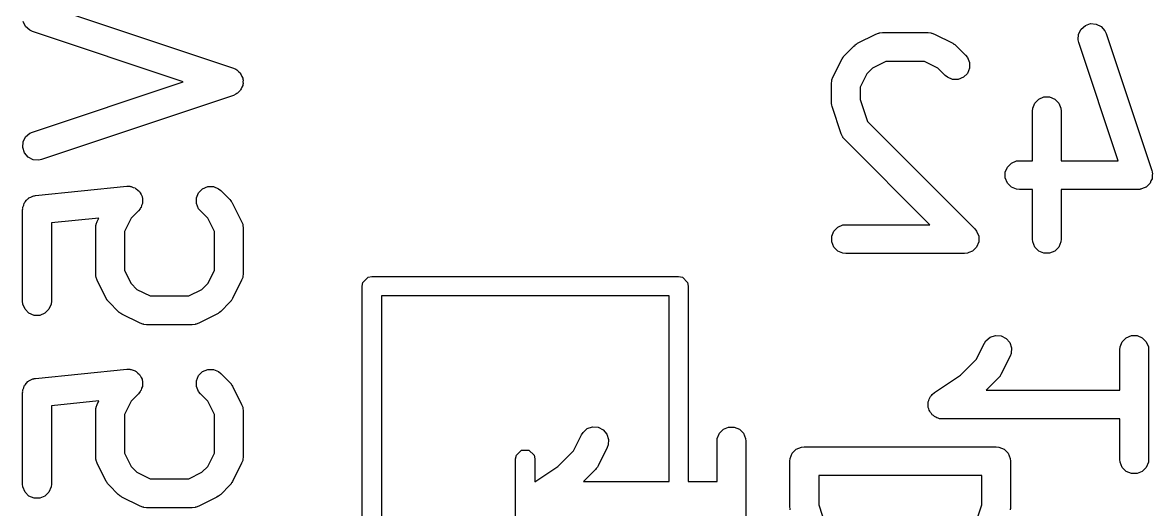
# Model space of a CAD drawing. Header units: inches. Extents: x 4.98 to 6.65, y -4.98 to -3.32.
# Drawn here: x 5.5464 to 5.7783, y -4.5595 to -4.4597 of the extents above; entities that cross this region are included whole.
import ezdxf

# ---------------------------------------------------------------- set-up
doc = ezdxf.new("R2010")
doc.units = ezdxf.units.IN
doc.header["$MEASUREMENT"] = 0
doc.layers.add('BLACK', color=250, linetype='CONTINUOUS')

msp = doc.modelspace()

# ---------------------------------------------------------------- linework, layer by layer
at = {"layer": 'BLACK', "linetype": 'CONTINUOUS'}
for p, q in [((5.55034, -4.45595), (5.58971, -4.46908)), ((5.54707, -4.46057), (5.54655, -4.45954)), ((5.54794, -4.46132), (5.54707, -4.46057)), ((5.54847, -4.46156), (5.54794, -4.46132)), ((5.76318, -4.4621), (5.7637, -4.46107)), ((5.7637, -4.46107), (5.76457, -4.46032)), ((5.76457, -4.46032), (5.76566, -4.45995)), ((5.76566, -4.45995), (5.76681, -4.46003)), ((5.76681, -4.46003), (5.76784, -4.46055)), ((5.76784, -4.46055), (5.76859, -4.46142)), ((5.76859, -4.46142), (5.76883, -4.46195)), ((5.57943, -4.47188), (5.54847, -4.46156)), ((5.71784, -4.46399), (5.72159, -4.46212)), ((5.72159, -4.46212), (5.72213, -4.46191)), ((5.72213, -4.46191), (5.72224, -4.4619)), ((5.72224, -4.4619), (5.72233, -4.46186)), ((5.72233, -4.46186), (5.72291, -4.4618)), ((5.72291, -4.4618), (5.73228, -4.4618)), ((5.73228, -4.4618), (5.73286, -4.46186)), ((5.73286, -4.46186), (5.73296, -4.4619)), ((5.73296, -4.4619), (5.73306, -4.46191)), ((5.73306, -4.46191), (5.7336, -4.46212)), ((5.7336, -4.46212), (5.73735, -4.46399)), ((5.7631, -4.46325), (5.76318, -4.4621)), ((5.76323, -4.46382), (5.7631, -4.46325)), ((5.76883, -4.46195), (5.7782, -4.49007)), ((5.7152, -4.46642), (5.71707, -4.46454)), ((5.71707, -4.46454), (5.7173, -4.46436)), ((5.7173, -4.46436), (5.71735, -4.4643)), ((5.71735, -4.4643), (5.71744, -4.46424)), ((5.71744, -4.46424), (5.71752, -4.46418)), ((5.71752, -4.46418), (5.71759, -4.46415)), ((5.71759, -4.46415), (5.71784, -4.46399)), ((5.73735, -4.46399), (5.7376, -4.46415)), ((5.7376, -4.46415), (5.73767, -4.46418)), ((5.73767, -4.46418), (5.73775, -4.46424)), ((5.73775, -4.46424), (5.73784, -4.4643)), ((5.73784, -4.4643), (5.73789, -4.46436)), ((5.73789, -4.46436), (5.73812, -4.46454)), ((5.73812, -4.46454), (5.74, -4.46642)), ((5.77131, -4.48805), (5.76323, -4.46382)), ((5.71277, -4.47094), (5.71464, -4.46719)), ((5.71464, -4.46719), (5.7148, -4.46694)), ((5.7148, -4.46694), (5.71483, -4.46687)), ((5.71483, -4.46687), (5.7149, -4.46678)), ((5.7149, -4.46678), (5.71495, -4.4667)), ((5.71495, -4.4667), (5.71501, -4.46664)), ((5.71501, -4.46664), (5.7152, -4.46642)), ((5.72361, -4.46771), (5.72091, -4.46906)), ((5.73159, -4.46771), (5.72361, -4.46771)), ((5.73428, -4.46906), (5.73159, -4.46771)), ((5.74, -4.46642), (5.74036, -4.46687)), ((5.74036, -4.46687), (5.7408, -4.46793)), ((5.7408, -4.46793), (5.7408, -4.46908)), ((5.58971, -4.46908), (5.59023, -4.46931)), ((5.59023, -4.46931), (5.59039, -4.46945)), ((5.59039, -4.46945), (5.59058, -4.46955)), ((5.59058, -4.46955), (5.59083, -4.46983)), ((5.59083, -4.46983), (5.59111, -4.47007)), ((5.59111, -4.47007), (5.5912, -4.47026)), ((5.5912, -4.47026), (5.59134, -4.47042)), ((5.59134, -4.47042), (5.59145, -4.47077)), ((5.71971, -4.47026), (5.71836, -4.47295)), ((5.72091, -4.46906), (5.71971, -4.47026)), ((5.73582, -4.47059), (5.73428, -4.46906)), ((5.73627, -4.47096), (5.73582, -4.47059)), ((5.74036, -4.47015), (5.73955, -4.47096)), ((5.7408, -4.46908), (5.74036, -4.47015)), ((5.54847, -4.4822), (5.57943, -4.47188)), ((5.59145, -4.47299), (5.59134, -4.47334)), ((5.59145, -4.47077), (5.59162, -4.4711)), ((5.59162, -4.47266), (5.59145, -4.47299)), ((5.59162, -4.4711), (5.59164, -4.47131)), ((5.59164, -4.47245), (5.59162, -4.47266)), ((5.59164, -4.47131), (5.5917, -4.47151)), ((5.5917, -4.47225), (5.59164, -4.47245)), ((5.5917, -4.47151), (5.59168, -4.47188)), ((5.59168, -4.47188), (5.5917, -4.47225)), ((5.71246, -4.47226), (5.71251, -4.47168)), ((5.71246, -4.47601), (5.71246, -4.47226)), ((5.71251, -4.47168), (5.71256, -4.47158)), ((5.71256, -4.47148), (5.71277, -4.47094)), ((5.71256, -4.47158), (5.71256, -4.47148)), ((5.71836, -4.47295), (5.71836, -4.47553)), ((5.73733, -4.4714), (5.73627, -4.47096)), ((5.73848, -4.4714), (5.73733, -4.4714)), ((5.73955, -4.47096), (5.73848, -4.4714)), ((5.58971, -4.47468), (5.55034, -4.4878)), ((5.59023, -4.47444), (5.58971, -4.47468)), ((5.59039, -4.47431), (5.59023, -4.47444)), ((5.59058, -4.47421), (5.59039, -4.47431)), ((5.59083, -4.47393), (5.59058, -4.47421)), ((5.59111, -4.47369), (5.59083, -4.47393)), ((5.5912, -4.4735), (5.59111, -4.47369)), ((5.59134, -4.47334), (5.5912, -4.4735)), ((5.75501, -4.47542), (5.75608, -4.47498)), ((5.75608, -4.47498), (5.75723, -4.47498)), ((5.75723, -4.47498), (5.7583, -4.47542)), ((5.71249, -4.4763), (5.71246, -4.47601)), ((5.71248, -4.47637), (5.71249, -4.4763)), ((5.7125, -4.47648), (5.71248, -4.47637)), ((5.71251, -4.47658), (5.7125, -4.47648)), ((5.71254, -4.47665), (5.71251, -4.47658)), ((5.71261, -4.47694), (5.71254, -4.47665)), ((5.71448, -4.48256), (5.71261, -4.47694)), ((5.71836, -4.47553), (5.71987, -4.48003)), ((5.7537, -4.47788), (5.75376, -4.4773)), ((5.75376, -4.4773), (5.7542, -4.47624)), ((5.7542, -4.47624), (5.75501, -4.47542)), ((5.7583, -4.47542), (5.75911, -4.47624)), ((5.75911, -4.47624), (5.75955, -4.4773)), ((5.75955, -4.4773), (5.75961, -4.47788)), ((5.7537, -4.48805), (5.7537, -4.47788)), ((5.75961, -4.47788), (5.75961, -4.48805)), ((5.54794, -4.48244), (5.54847, -4.4822)), ((5.71987, -4.48003), (5.74187, -4.50204)), ((5.54647, -4.48537), (5.54655, -4.48422)), ((5.54655, -4.48422), (5.54707, -4.48319)), ((5.54707, -4.48319), (5.54794, -4.48244)), ((5.71472, -4.48309), (5.71448, -4.48256)), ((5.71479, -4.48317), (5.71472, -4.48309)), ((5.71483, -4.48327), (5.71479, -4.48317)), ((5.7152, -4.48372), (5.71483, -4.48327)), ((5.73265, -4.50117), (5.7152, -4.48372)), ((5.54684, -4.48646), (5.54647, -4.48537)), ((5.54759, -4.48733), (5.54684, -4.48646)), ((5.54862, -4.48785), (5.54759, -4.48733)), ((5.54977, -4.48793), (5.54862, -4.48785)), ((5.55034, -4.4878), (5.54977, -4.48793)), ((5.74858, -4.48936), (5.74939, -4.48855)), ((5.74939, -4.48855), (5.75046, -4.48811)), ((5.75046, -4.48811), (5.75103, -4.48805)), ((5.75103, -4.48805), (5.7537, -4.48805)), ((5.75961, -4.48805), (5.77131, -4.48805)), ((5.74814, -4.49043), (5.74858, -4.48936)), ((5.74814, -4.49158), (5.74814, -4.49043)), ((5.7782, -4.49007), (5.77827, -4.49036)), ((5.77827, -4.49036), (5.7783, -4.49043)), ((5.7783, -4.49043), (5.7783, -4.49049)), ((5.7783, -4.49049), (5.77833, -4.49063)), ((5.77833, -4.49063), (5.7783, -4.49111)), ((5.7783, -4.49111), (5.7783, -4.49158)), ((5.54911, -4.49519), (5.56786, -4.49331)), ((5.56786, -4.49331), (5.56844, -4.49331)), ((5.56844, -4.49331), (5.56858, -4.49335)), ((5.56858, -4.49335), (5.56873, -4.49335)), ((5.56873, -4.49335), (5.56912, -4.49352)), ((5.56912, -4.49352), (5.56954, -4.49364)), ((5.56954, -4.49364), (5.56965, -4.49374)), ((5.56965, -4.49374), (5.56979, -4.4938)), ((5.56979, -4.4938), (5.5701, -4.4941)), ((5.58257, -4.49461), (5.58338, -4.4938)), ((5.58338, -4.4938), (5.58445, -4.49335)), ((5.58445, -4.49335), (5.5856, -4.49335)), ((5.5856, -4.49335), (5.58666, -4.4938)), ((5.58666, -4.4938), (5.58711, -4.49416)), ((5.74858, -4.49264), (5.74814, -4.49158)), ((5.74939, -4.49346), (5.74858, -4.49264)), ((5.75046, -4.4939), (5.74939, -4.49346)), ((5.77642, -4.49372), (5.77598, -4.4939)), ((5.77687, -4.49357), (5.77642, -4.49372)), ((5.77695, -4.4935), (5.77687, -4.49357)), ((5.77704, -4.49346), (5.77695, -4.4935)), ((5.77738, -4.49312), (5.77704, -4.49346)), ((5.77774, -4.49281), (5.77738, -4.49312)), ((5.77778, -4.49272), (5.77774, -4.49281)), ((5.77786, -4.49264), (5.77778, -4.49272)), ((5.77804, -4.49221), (5.77786, -4.49264)), ((5.77825, -4.49178), (5.77804, -4.49221)), ((5.77826, -4.49168), (5.77825, -4.49178)), ((5.7783, -4.49158), (5.77826, -4.49168)), ((5.54695, -4.49648), (5.54725, -4.49618)), ((5.54725, -4.49618), (5.54753, -4.49585)), ((5.54753, -4.49585), (5.54766, -4.49578)), ((5.54766, -4.49578), (5.54776, -4.49567)), ((5.54776, -4.49567), (5.54816, -4.4955)), ((5.54816, -4.4955), (5.54854, -4.4953)), ((5.54854, -4.4953), (5.54876, -4.49526)), ((5.54876, -4.49526), (5.54883, -4.49523)), ((5.54883, -4.49523), (5.5489, -4.49523)), ((5.5489, -4.49523), (5.54911, -4.49519)), ((5.5701, -4.4941), (5.57043, -4.49437)), ((5.57043, -4.49437), (5.5705, -4.4945)), ((5.5705, -4.4945), (5.57061, -4.49461)), ((5.57061, -4.49461), (5.57077, -4.49501)), ((5.57077, -4.49501), (5.57097, -4.49539)), ((5.57097, -4.49539), (5.57099, -4.49554)), ((5.57099, -4.49554), (5.57105, -4.49567)), ((5.57105, -4.49567), (5.57105, -4.49611)), ((5.57105, -4.49611), (5.57109, -4.49654)), ((5.58213, -4.49567), (5.58257, -4.49461)), ((5.58213, -4.49683), (5.58213, -4.49567)), ((5.58711, -4.49416), (5.58899, -4.49604)), ((5.58899, -4.49604), (5.58917, -4.49626)), ((5.75103, -4.49396), (5.75046, -4.4939)), ((5.7537, -4.49396), (5.75103, -4.49396)), ((5.7537, -4.50413), (5.7537, -4.49396)), ((5.7754, -4.49396), (5.75961, -4.49396)), ((5.75961, -4.49396), (5.75961, -4.50413)), ((5.77569, -4.49393), (5.7754, -4.49396)), ((5.77577, -4.49393), (5.77569, -4.49393)), ((5.77583, -4.49391), (5.77577, -4.49393)), ((5.77598, -4.4939), (5.77583, -4.49391)), ((5.54645, -4.49813), (5.54647, -4.49791)), ((5.54645, -4.51687), (5.54645, -4.49813)), ((5.54646, -4.49784), (5.54648, -4.49777)), ((5.54647, -4.49791), (5.54646, -4.49784)), ((5.54648, -4.49777), (5.54651, -4.49755)), ((5.54651, -4.49755), (5.54667, -4.49715)), ((5.54667, -4.49715), (5.5468, -4.49674)), ((5.5468, -4.49674), (5.54689, -4.49662)), ((5.54689, -4.49662), (5.54695, -4.49648)), ((5.57024, -4.49834), (5.5687, -4.49987)), ((5.57061, -4.49789), (5.57024, -4.49834)), ((5.57066, -4.49775), (5.57061, -4.49789)), ((5.57076, -4.49764), (5.57066, -4.49775)), ((5.57088, -4.49723), (5.57076, -4.49764)), ((5.57105, -4.49683), (5.57088, -4.49723)), ((5.57109, -4.49654), (5.57105, -4.49668)), ((5.57105, -4.49668), (5.57105, -4.49683)), ((5.58257, -4.49789), (5.58213, -4.49683)), ((5.58293, -4.49834), (5.58257, -4.49789)), ((5.58447, -4.49987), (5.58293, -4.49834)), ((5.58917, -4.49626), (5.58923, -4.49631)), ((5.58923, -4.49631), (5.58929, -4.4964)), ((5.58929, -4.4964), (5.58935, -4.49648)), ((5.58935, -4.49648), (5.58938, -4.49656)), ((5.58938, -4.49656), (5.58954, -4.4968)), ((5.58954, -4.4968), (5.59141, -4.50055)), ((5.56213, -4.49982), (5.55236, -4.5008)), ((5.55236, -4.5008), (5.55236, -4.51687)), ((5.56155, -4.50109), (5.56176, -4.50055)), ((5.56176, -4.50055), (5.56213, -4.49982)), ((5.5687, -4.49987), (5.56735, -4.50257)), ((5.58582, -4.50257), (5.58447, -4.49987)), ((5.59141, -4.50055), (5.59162, -4.50109)), ((5.56145, -4.50187), (5.5615, -4.5013)), ((5.56145, -4.51125), (5.56145, -4.50187)), ((5.5615, -4.5013), (5.56154, -4.5012)), ((5.56154, -4.5012), (5.56155, -4.50109)), ((5.56735, -4.50257), (5.56735, -4.51055)), ((5.58582, -4.51055), (5.58582, -4.50257)), ((5.59162, -4.50109), (5.59163, -4.5012)), ((5.59163, -4.5012), (5.59167, -4.5013)), ((5.59167, -4.5013), (5.59173, -4.50187)), ((5.59173, -4.50187), (5.59173, -4.51125)), ((5.71251, -4.50355), (5.71296, -4.50249)), ((5.71296, -4.50249), (5.71377, -4.50167)), ((5.71377, -4.50167), (5.71483, -4.50123)), ((5.71483, -4.50123), (5.71541, -4.50117)), ((5.71541, -4.50117), (5.73265, -4.50117)), ((5.74187, -4.50204), (5.74224, -4.50249)), ((5.74224, -4.50249), (5.74268, -4.50355)), ((5.71251, -4.5047), (5.71251, -4.50355)), ((5.71296, -4.50577), (5.71251, -4.5047)), ((5.74268, -4.5047), (5.74224, -4.50577)), ((5.74268, -4.50355), (5.74268, -4.5047)), ((5.75376, -4.5047), (5.7537, -4.50413)), ((5.7542, -4.50577), (5.75376, -4.5047)), ((5.75955, -4.5047), (5.75911, -4.50577)), ((5.75961, -4.50413), (5.75955, -4.5047)), ((5.71377, -4.50658), (5.71296, -4.50577)), ((5.71483, -4.50702), (5.71377, -4.50658)), ((5.71541, -4.50708), (5.71483, -4.50702)), ((5.73978, -4.50708), (5.71541, -4.50708)), ((5.74036, -4.50702), (5.73978, -4.50708)), ((5.74067, -4.50689), (5.74036, -4.50702)), ((5.74142, -4.50658), (5.74067, -4.50689)), ((5.74224, -4.50577), (5.74142, -4.50658)), ((5.75501, -4.50658), (5.7542, -4.50577)), ((5.75608, -4.50702), (5.75501, -4.50658)), ((5.75723, -4.50702), (5.75608, -4.50702)), ((5.7583, -4.50658), (5.75723, -4.50702)), ((5.75911, -4.50577), (5.7583, -4.50658)), ((5.5615, -4.51182), (5.56145, -4.51125)), ((5.56154, -4.51192), (5.5615, -4.51182)), ((5.56155, -4.51203), (5.56154, -4.51192)), ((5.56176, -4.51257), (5.56155, -4.51203)), ((5.56735, -4.51055), (5.5687, -4.51325)), ((5.58447, -4.51325), (5.58582, -4.51055)), ((5.59162, -4.51203), (5.59141, -4.51257)), ((5.59163, -4.51192), (5.59162, -4.51203)), ((5.59167, -4.51182), (5.59163, -4.51192)), ((5.59173, -4.51125), (5.59167, -4.51182)), ((5.61629, -4.51303), (5.61736, -4.51196)), ((5.61736, -4.51196), (5.61811, -4.51181)), ((5.61811, -4.51181), (5.6811, -4.51181)), ((5.6811, -4.51181), (5.68186, -4.51196)), ((5.68186, -4.51196), (5.68292, -4.51303)), ((5.56363, -4.51632), (5.56176, -4.51257)), ((5.5687, -4.51325), (5.5699, -4.51445)), ((5.5699, -4.51445), (5.5726, -4.51579)), ((5.58058, -4.51579), (5.58327, -4.51445)), ((5.58327, -4.51445), (5.58447, -4.51325)), ((5.59141, -4.51257), (5.58954, -4.51632)), ((5.61614, -4.51378), (5.61629, -4.51303)), ((5.61614, -4.6437), (5.61614, -4.51378)), ((5.68292, -4.51303), (5.68307, -4.51378)), ((5.68307, -4.51378), (5.68307, -4.55385)), ((5.54651, -4.51745), (5.54645, -4.51687)), ((5.55236, -4.51687), (5.5523, -4.51745)), ((5.56379, -4.51657), (5.56363, -4.51632)), ((5.56382, -4.51664), (5.56379, -4.51657)), ((5.56389, -4.51672), (5.56382, -4.51664)), ((5.56394, -4.51681), (5.56389, -4.51672)), ((5.564, -4.51686), (5.56394, -4.51681)), ((5.56419, -4.51709), (5.564, -4.51686)), ((5.5726, -4.51579), (5.58058, -4.51579)), ((5.58917, -4.51686), (5.58899, -4.51709)), ((5.58923, -4.51681), (5.58917, -4.51686)), ((5.58929, -4.51672), (5.58923, -4.51681)), ((5.58935, -4.51664), (5.58929, -4.51672)), ((5.58938, -4.51657), (5.58935, -4.51664)), ((5.58954, -4.51632), (5.58938, -4.51657)), ((5.62008, -4.51575), (5.62008, -4.64173)), ((5.67913, -4.51575), (5.62008, -4.51575)), ((5.67913, -4.55385), (5.67913, -4.51575)), ((5.54695, -4.51851), (5.54651, -4.51745)), ((5.54776, -4.51933), (5.54695, -4.51851)), ((5.54883, -4.51977), (5.54776, -4.51933)), ((5.55104, -4.51933), (5.54998, -4.51977)), ((5.55186, -4.51851), (5.55104, -4.51933)), ((5.5523, -4.51745), (5.55186, -4.51851)), ((5.56606, -4.51896), (5.56419, -4.51709)), ((5.56629, -4.51915), (5.56606, -4.51896)), ((5.56634, -4.51921), (5.56629, -4.51915)), ((5.56643, -4.51926), (5.56634, -4.51921)), ((5.56651, -4.51933), (5.56643, -4.51926)), ((5.56658, -4.51936), (5.56651, -4.51933)), ((5.56683, -4.51951), (5.56658, -4.51936)), ((5.58659, -4.51936), (5.58634, -4.51951)), ((5.58666, -4.51933), (5.58659, -4.51936)), ((5.58674, -4.51926), (5.58666, -4.51933)), ((5.58683, -4.51921), (5.58674, -4.51926)), ((5.58688, -4.51915), (5.58683, -4.51921)), ((5.58711, -4.51896), (5.58688, -4.51915)), ((5.58899, -4.51709), (5.58711, -4.51896)), ((5.54998, -4.51977), (5.54883, -4.51977)), ((5.57058, -4.52139), (5.56683, -4.51951)), ((5.57112, -4.5216), (5.57058, -4.52139)), ((5.57123, -4.5216), (5.57112, -4.5216)), ((5.57132, -4.52164), (5.57123, -4.5216)), ((5.5719, -4.5217), (5.57132, -4.52164)), ((5.58127, -4.5217), (5.5719, -4.5217)), ((5.58185, -4.52164), (5.58127, -4.5217)), ((5.58195, -4.5216), (5.58185, -4.52164)), ((5.58205, -4.5216), (5.58195, -4.5216)), ((5.58259, -4.52139), (5.58205, -4.5216)), ((5.58634, -4.51951), (5.58259, -4.52139)), ((5.74502, -4.52424), (5.74611, -4.52388)), ((5.74611, -4.52388), (5.74726, -4.52396)), ((5.74726, -4.52396), (5.74829, -4.52448)), ((5.77296, -4.52435), (5.77402, -4.52391)), ((5.77402, -4.52391), (5.77518, -4.52391)), ((5.77518, -4.52391), (5.77624, -4.52435)), ((5.74218, -4.52881), (5.74384, -4.52549)), ((5.74384, -4.52549), (5.74414, -4.525)), ((5.74414, -4.525), (5.74502, -4.52424)), ((5.74829, -4.52448), (5.74904, -4.52535)), ((5.74904, -4.52535), (5.74941, -4.52644)), ((5.77165, -4.52681), (5.7717, -4.52623)), ((5.7717, -4.52623), (5.77214, -4.52517)), ((5.77214, -4.52517), (5.77296, -4.52435)), ((5.77624, -4.52435), (5.77705, -4.52517)), ((5.77705, -4.52517), (5.7775, -4.52623)), ((5.7775, -4.52623), (5.77755, -4.52681)), ((5.74912, -4.52813), (5.74724, -4.53188)), ((5.74933, -4.52759), (5.74912, -4.52813)), ((5.74941, -4.52644), (5.74933, -4.52759)), ((5.77165, -4.5351), (5.77165, -4.52681)), ((5.77755, -4.52681), (5.77755, -4.54931)), ((5.54911, -4.53268), (5.56786, -4.53081)), ((5.56786, -4.53081), (5.56844, -4.53081)), ((5.56844, -4.53081), (5.56858, -4.53085)), ((5.56858, -4.53085), (5.56873, -4.53085)), ((5.56873, -4.53085), (5.56912, -4.53101)), ((5.58338, -4.53129), (5.58445, -4.53085)), ((5.58445, -4.53085), (5.5856, -4.53085)), ((5.5856, -4.53085), (5.58666, -4.53129)), ((5.73897, -4.53201), (5.74218, -4.52881)), ((5.54753, -4.53334), (5.54766, -4.53327)), ((5.54766, -4.53327), (5.54776, -4.53317)), ((5.54776, -4.53317), (5.54816, -4.533)), ((5.54816, -4.533), (5.54854, -4.5328)), ((5.54854, -4.5328), (5.54876, -4.53275)), ((5.54876, -4.53275), (5.54883, -4.53272)), ((5.54883, -4.53272), (5.5489, -4.53272)), ((5.5489, -4.53272), (5.54911, -4.53268)), ((5.56912, -4.53101), (5.56954, -4.53114)), ((5.56954, -4.53114), (5.56965, -4.53123)), ((5.56965, -4.53123), (5.56979, -4.53129)), ((5.56979, -4.53129), (5.5701, -4.5316)), ((5.5701, -4.5316), (5.57043, -4.53187)), ((5.57043, -4.53187), (5.5705, -4.532)), ((5.5705, -4.532), (5.57061, -4.53211)), ((5.57061, -4.53211), (5.57077, -4.5325)), ((5.57077, -4.5325), (5.57097, -4.53288)), ((5.57097, -4.53288), (5.57099, -4.53303)), ((5.57099, -4.53303), (5.57105, -4.53317)), ((5.57105, -4.53317), (5.57105, -4.5336)), ((5.58213, -4.53317), (5.58257, -4.53211)), ((5.58213, -4.53432), (5.58213, -4.53317)), ((5.58257, -4.53211), (5.58338, -4.53129)), ((5.58666, -4.53129), (5.58711, -4.53166)), ((5.58711, -4.53166), (5.58899, -4.53353)), ((5.73359, -4.5356), (5.73897, -4.53201)), ((5.74669, -4.53265), (5.74423, -4.5351)), ((5.74688, -4.53242), (5.74669, -4.53265)), ((5.74694, -4.53237), (5.74688, -4.53242)), ((5.74699, -4.53228), (5.74694, -4.53237)), ((5.74706, -4.5322), (5.74699, -4.53228)), ((5.74709, -4.53213), (5.74706, -4.5322)), ((5.74724, -4.53188), (5.74709, -4.53213)), ((5.54645, -4.53562), (5.54647, -4.53541)), ((5.54645, -4.55437), (5.54645, -4.53562)), ((5.54646, -4.53534), (5.54648, -4.53527)), ((5.54647, -4.53541), (5.54646, -4.53534)), ((5.54648, -4.53527), (5.54651, -4.53504)), ((5.54651, -4.53504), (5.54667, -4.53465)), ((5.54667, -4.53465), (5.5468, -4.53423)), ((5.5468, -4.53423), (5.54689, -4.53412)), ((5.54689, -4.53412), (5.54695, -4.53398)), ((5.54695, -4.53398), (5.54725, -4.53367)), ((5.54725, -4.53367), (5.54753, -4.53334)), ((5.57061, -4.53539), (5.57024, -4.53583)), ((5.57066, -4.53525), (5.57061, -4.53539)), ((5.57076, -4.53513), (5.57066, -4.53525)), ((5.57088, -4.53472), (5.57076, -4.53513)), ((5.57105, -4.53432), (5.57088, -4.53472)), ((5.57105, -4.5336), (5.57109, -4.53403)), ((5.57109, -4.53403), (5.57105, -4.53417)), ((5.57105, -4.53417), (5.57105, -4.53432)), ((5.58257, -4.53539), (5.58213, -4.53432)), ((5.58293, -4.53583), (5.58257, -4.53539)), ((5.58899, -4.53353), (5.58917, -4.53376)), ((5.58917, -4.53376), (5.58923, -4.53381)), ((5.58923, -4.53381), (5.58929, -4.5339)), ((5.58929, -4.5339), (5.58935, -4.53398)), ((5.58935, -4.53398), (5.58938, -4.53405)), ((5.58938, -4.53405), (5.58954, -4.5343)), ((5.58954, -4.5343), (5.59141, -4.53805)), ((5.73314, -4.53597), (5.73359, -4.5356)), ((5.73359, -4.5356), (5.73359, -4.5356)), ((5.73359, -4.5356), (5.73359, -4.5356)), ((5.73359, -4.5356), (5.73359, -4.5356)), ((5.74423, -4.5351), (5.77165, -4.5351)), ((5.56213, -4.53732), (5.55236, -4.53829)), ((5.56176, -4.53805), (5.56213, -4.53732)), ((5.5687, -4.53737), (5.56735, -4.54007)), ((5.57024, -4.53583), (5.5687, -4.53737)), ((5.58447, -4.53737), (5.58293, -4.53583)), ((5.58582, -4.54007), (5.58447, -4.53737)), ((5.73228, -4.53805), (5.73233, -4.53777)), ((5.73233, -4.53748), (5.73244, -4.53721)), ((5.73233, -4.53777), (5.73233, -4.53748)), ((5.73244, -4.53721), (5.7325, -4.53692)), ((5.7325, -4.53692), (5.73266, -4.53668)), ((5.73266, -4.53668), (5.73277, -4.53642)), ((5.73277, -4.53642), (5.73298, -4.53621)), ((5.73298, -4.53621), (5.73314, -4.53597)), ((5.55236, -4.53829), (5.55236, -4.55437)), ((5.56145, -4.53937), (5.5615, -4.53879)), ((5.56145, -4.54874), (5.56145, -4.53937)), ((5.5615, -4.53879), (5.56154, -4.5387)), ((5.56154, -4.5387), (5.56155, -4.53859)), ((5.56155, -4.53859), (5.56176, -4.53805)), ((5.56735, -4.54007), (5.56735, -4.54805)), ((5.58582, -4.54805), (5.58582, -4.54007)), ((5.59141, -4.53805), (5.59162, -4.53859)), ((5.59162, -4.53859), (5.59163, -4.5387)), ((5.59163, -4.5387), (5.59167, -4.53879)), ((5.59167, -4.53879), (5.59173, -4.53937)), ((5.59173, -4.53937), (5.59173, -4.54874)), ((5.73233, -4.53834), (5.73228, -4.53805)), ((5.73233, -4.53863), (5.73233, -4.53834)), ((5.73244, -4.5389), (5.73233, -4.53863)), ((5.7325, -4.53918), (5.73244, -4.5389)), ((5.73266, -4.53943), (5.7325, -4.53918)), ((5.73277, -4.5397), (5.73266, -4.53943)), ((5.73298, -4.5399), (5.73277, -4.5397)), ((5.73314, -4.54014), (5.73298, -4.5399)), ((5.73338, -4.54031), (5.73314, -4.54014)), ((5.73359, -4.54051), (5.73338, -4.54031)), ((5.73386, -4.54062), (5.73359, -4.54051)), ((5.7341, -4.54078), (5.73386, -4.54062)), ((5.73438, -4.54084), (5.7341, -4.54078)), ((5.73465, -4.54095), (5.73438, -4.54084)), ((5.73522, -4.54101), (5.73465, -4.54095)), ((5.73523, -4.54101), (5.73522, -4.54101)), ((5.77165, -4.54101), (5.73523, -4.54101)), ((5.73523, -4.54101), (5.73523, -4.54101)), ((5.73523, -4.54101), (5.73523, -4.54101)), ((5.77165, -4.54931), (5.77165, -4.54101)), ((5.6595, -4.54756), (5.66116, -4.54424)), ((5.66116, -4.54424), (5.66147, -4.54375)), ((5.66147, -4.54375), (5.66234, -4.54299)), ((5.66234, -4.54299), (5.66343, -4.54263)), ((5.66343, -4.54263), (5.66458, -4.54271)), ((5.66458, -4.54271), (5.66561, -4.54322)), ((5.66561, -4.54322), (5.66637, -4.54409)), ((5.66637, -4.54409), (5.66673, -4.54519)), ((5.68903, -4.54498), (5.68947, -4.54392)), ((5.68947, -4.54392), (5.69028, -4.5431)), ((5.69028, -4.5431), (5.69135, -4.54266)), ((5.69135, -4.54266), (5.6925, -4.54266)), ((5.6925, -4.54266), (5.69356, -4.5431)), ((5.69356, -4.5431), (5.69438, -4.54392)), ((5.69438, -4.54392), (5.69482, -4.54498)), ((5.66644, -4.54688), (5.66457, -4.55063)), ((5.66665, -4.54634), (5.66644, -4.54688)), ((5.66673, -4.54519), (5.66665, -4.54634)), ((5.68897, -4.54556), (5.68903, -4.54498)), ((5.68897, -4.55385), (5.68897, -4.54556)), ((5.69482, -4.54498), (5.69487, -4.54556)), ((5.69487, -4.54556), (5.69487, -4.56805)), ((5.70443, -4.54804), (5.70524, -4.54723)), ((5.70524, -4.54723), (5.70631, -4.54679)), ((5.70631, -4.54679), (5.70688, -4.54673)), ((5.70688, -4.54673), (5.74625, -4.54673)), ((5.74625, -4.54673), (5.74683, -4.54679)), ((5.74683, -4.54679), (5.74789, -4.54723)), ((5.74789, -4.54723), (5.74871, -4.54804)), ((5.5615, -4.54932), (5.56145, -4.54874)), ((5.56154, -4.54942), (5.5615, -4.54932)), ((5.56155, -4.54952), (5.56154, -4.54942)), ((5.56176, -4.55006), (5.56155, -4.54952)), ((5.56735, -4.54805), (5.5687, -4.55074)), ((5.58447, -4.55074), (5.58582, -4.54805)), ((5.59162, -4.54952), (5.59141, -4.55006)), ((5.59163, -4.54942), (5.59162, -4.54952)), ((5.59167, -4.54932), (5.59163, -4.54942)), ((5.59173, -4.54874), (5.59167, -4.54932)), ((5.64764, -4.54921), (5.64779, -4.54846)), ((5.64764, -4.56693), (5.64764, -4.54921)), ((5.64779, -4.54846), (5.64885, -4.54739)), ((5.64885, -4.54739), (5.65036, -4.54739)), ((5.65036, -4.54739), (5.65142, -4.54846)), ((5.65142, -4.54846), (5.65157, -4.54921)), ((5.65157, -4.54921), (5.65157, -4.55391)), ((5.6563, -4.55076), (5.6595, -4.54756)), ((5.70393, -4.54968), (5.70399, -4.54911)), ((5.70399, -4.54911), (5.70443, -4.54804)), ((5.74871, -4.54804), (5.74915, -4.54911)), ((5.74915, -4.54911), (5.74921, -4.54968)), ((5.7717, -4.54988), (5.77165, -4.54931)), ((5.77755, -4.54931), (5.7775, -4.54988)), ((5.56363, -4.55381), (5.56176, -4.55006)), ((5.5687, -4.55074), (5.5699, -4.55194)), ((5.58327, -4.55194), (5.58447, -4.55074)), ((5.59141, -4.55006), (5.58954, -4.55381)), ((5.65157, -4.55391), (5.6563, -4.55076)), ((5.66401, -4.55139), (5.66156, -4.55385)), ((5.6642, -4.55117), (5.66401, -4.55139)), ((5.66426, -4.55112), (5.6642, -4.55117)), ((5.66431, -4.55103), (5.66426, -4.55112)), ((5.66438, -4.55095), (5.66431, -4.55103)), ((5.66441, -4.55087), (5.66438, -4.55095)), ((5.66457, -4.55063), (5.66441, -4.55087)), ((5.70393, -4.55906), (5.70393, -4.54968)), ((5.74921, -4.54968), (5.74921, -4.55906)), ((5.77214, -4.55095), (5.7717, -4.54988)), ((5.77296, -4.55176), (5.77214, -4.55095)), ((5.77402, -4.5522), (5.77296, -4.55176)), ((5.77624, -4.55176), (5.77518, -4.5522)), ((5.77705, -4.55095), (5.77624, -4.55176)), ((5.7775, -4.54988), (5.77705, -4.55095)), ((5.56379, -4.55406), (5.56363, -4.55381)), ((5.56382, -4.55413), (5.56379, -4.55406)), ((5.56389, -4.55421), (5.56382, -4.55413)), ((5.5699, -4.55194), (5.5726, -4.55329)), ((5.5726, -4.55329), (5.58058, -4.55329)), ((5.58058, -4.55329), (5.58327, -4.55194)), ((5.58935, -4.55413), (5.58929, -4.55421)), ((5.58938, -4.55406), (5.58935, -4.55413)), ((5.58954, -4.55381), (5.58938, -4.55406)), ((5.66156, -4.55385), (5.67913, -4.55385)), ((5.68307, -4.55385), (5.68897, -4.55385)), ((5.7433, -4.55263), (5.70984, -4.55263)), ((5.70984, -4.55263), (5.70984, -4.55858)), ((5.7433, -4.55858), (5.7433, -4.55263)), ((5.77518, -4.5522), (5.77402, -4.5522)), ((5.54651, -4.55494), (5.54645, -4.55437)), ((5.54695, -4.55601), (5.54651, -4.55494)), ((5.54776, -4.55682), (5.54695, -4.55601)), ((5.55186, -4.55601), (5.55104, -4.55682)), ((5.5523, -4.55494), (5.55186, -4.55601)), ((5.55236, -4.55437), (5.5523, -4.55494)), ((5.56394, -4.5543), (5.56389, -4.55421)), ((5.564, -4.55436), (5.56394, -4.5543)), ((5.56419, -4.55458), (5.564, -4.55436)), ((5.56606, -4.55646), (5.56419, -4.55458)), ((5.56629, -4.55664), (5.56606, -4.55646)), ((5.58711, -4.55646), (5.58688, -4.55664)), ((5.58899, -4.55458), (5.58711, -4.55646)), ((5.58917, -4.55436), (5.58899, -4.55458)), ((5.58923, -4.5543), (5.58917, -4.55436)), ((5.58929, -4.55421), (5.58923, -4.5543)), ((5.54883, -4.55726), (5.54776, -4.55682)), ((5.54998, -4.55726), (5.54883, -4.55726)), ((5.55104, -4.55682), (5.54998, -4.55726)), ((5.56634, -4.5567), (5.56629, -4.55664)), ((5.56643, -4.55676), (5.56634, -4.5567)), ((5.56651, -4.55682), (5.56643, -4.55676)), ((5.56658, -4.55685), (5.56651, -4.55682)), ((5.56683, -4.55701), (5.56658, -4.55685)), ((5.57058, -4.55888), (5.56683, -4.55701)), ((5.58634, -4.55701), (5.58259, -4.55888)), ((5.58659, -4.55685), (5.58634, -4.55701)), ((5.58666, -4.55682), (5.58659, -4.55685)), ((5.58674, -4.55676), (5.58666, -4.55682)), ((5.58683, -4.5567), (5.58674, -4.55676)), ((5.58688, -4.55664), (5.58683, -4.5567)), ((5.70984, -4.55858), (5.71134, -4.56308)), ((5.7418, -4.56308), (5.7433, -4.55858)), ((5.57112, -4.55909), (5.57058, -4.55888)), ((5.57123, -4.5591), (5.57112, -4.55909)), ((5.57132, -4.55914), (5.57123, -4.5591)), ((5.5719, -4.5592), (5.57132, -4.55914)), ((5.58127, -4.5592), (5.5719, -4.5592)), ((5.58185, -4.55914), (5.58127, -4.5592)), ((5.58195, -4.5591), (5.58185, -4.55914)), ((5.58205, -4.55909), (5.58195, -4.5591)), ((5.58259, -4.55888), (5.58205, -4.55909)), ((5.70396, -4.55935), (5.70393, -4.55906)), ((5.70395, -4.55942), (5.70396, -4.55935)), ((5.70398, -4.55953), (5.70395, -4.55942)), ((5.70399, -4.55963), (5.70398, -4.55953)), ((5.74916, -4.55953), (5.74915, -4.55963)), ((5.74918, -4.55942), (5.74916, -4.55953)), ((5.74921, -4.55906), (5.74918, -4.55935)), ((5.74918, -4.55935), (5.74918, -4.55942))]:
    msp.add_line(p, q, dxfattribs=at)

doc.saveas('drawing.dxf')
